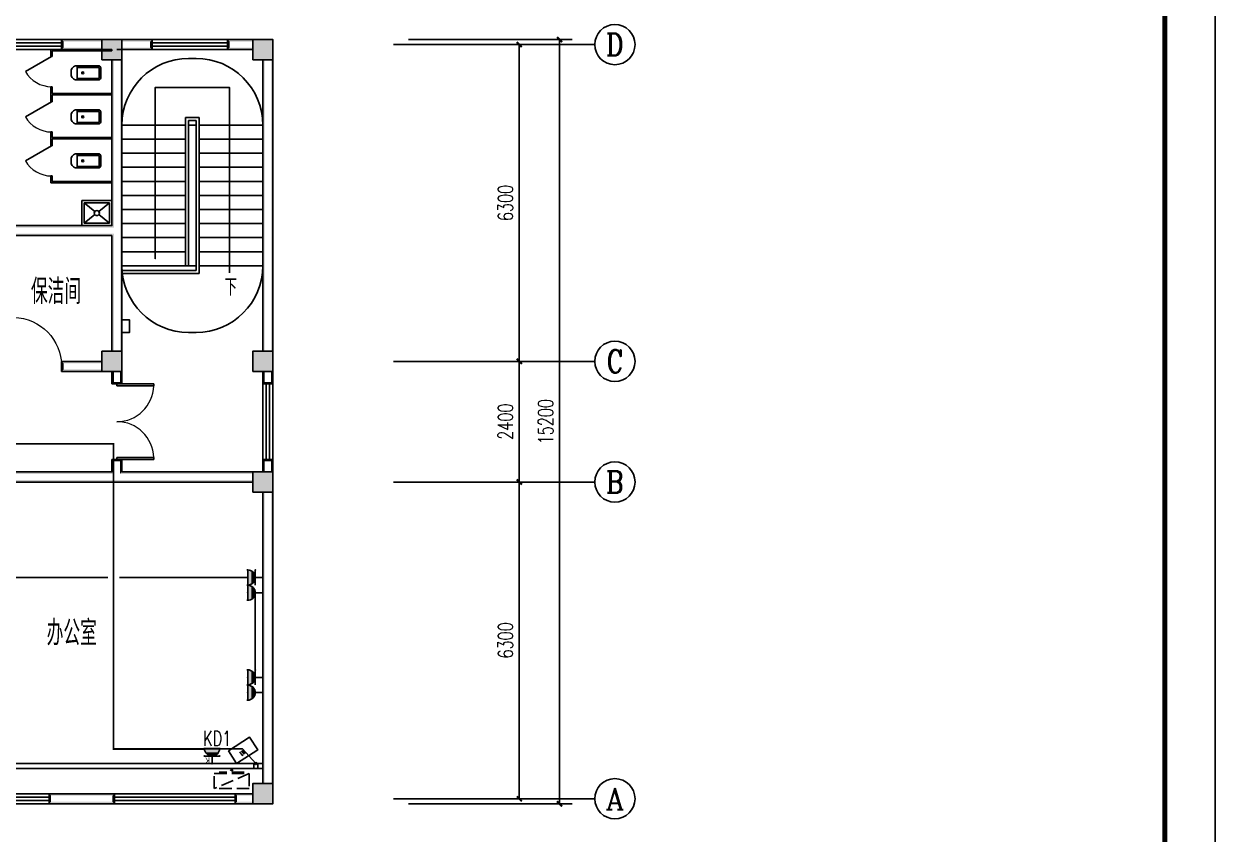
# Model space of a CAD drawing. Extents: x 6250600 to 6678662, y -692028 to -290561.
# Drawn here: x 6367433 to 6391120, y -543052 to -526933 of the extents above; entities that cross this region are included whole.
import ezdxf
from ezdxf.enums import TextEntityAlignment as Align

# ---------------------------------------------------------------- set-up
doc = ezdxf.new("R2010")
doc.units = 0
doc.header["$LTSCALE"] = 1000
doc.header["$MEASUREMENT"] = 0
doc.linetypes.add('DASH', pattern=[0.35, 0.25, -0.1])
doc.layers.get('0').update_dxf_attribs({"linetype": 'CONTINUOUS'})
doc.layers.get('Defpoints').update_dxf_attribs({"linetype": 'CONTINUOUS'})
for name, color, linetype in [('AXIS_TEXT', 7, 'CONTINUOUS'), ('EQUIP-插座', 3, 'CONTINUOUS'), ('PUB_HATCH', 8, 'CONTINUOUS'), ('PUB_TITLE', 4, 'CONTINUOUS'), ('TEL_TEXT', 7, 'CONTINUOUS'), ('WIRE-照明', 1, 'CONTINUOUS'), ('建筑底图', 251, 'CONTINUOUS')]:
    doc.layers.add(name, color=color, linetype=linetype)
doc.styles.add('_TCH_AXIS', font='COMPLEX', dxfattribs={"bigfont": 'GBCBIG'})
doc.styles.add('_TCH_DIM', font='SIMPLEX', dxfattribs={"bigfont": 'GBCBIG'})
doc.styles.add('_TCH_DIM_T3', font='SIMPLEX', dxfattribs={"width": 0.705882, "bigfont": 'GBCBIG'})
doc.styles.add('_TCH_LABEL', font='COMPLEX', dxfattribs={"bigfont": 'GBCBIG'})
doc.styles.add('_TEL_DIM', font='sceie.shx', dxfattribs={"width": 0.8, "height": 3.5, "bigfont": 'sceic.shx'})
doc.styles.add('COMPLEX', font='COMPLEX')
doc.styles.add('DIM_FONT', font='SIMPLEX', dxfattribs={"width": 0.7, "bigfont": 'GBCBIG'})
doc.styles.add('schuco', font='sceie.shx', dxfattribs={"width": 0.7, "bigfont": 'sceic.shx'})
doc.dimstyles.new('_TCH_ARCH&&100', dxfattribs={"dimtxt": 297.5, "dimasz": 100, "dimexe": 250, "dimexo": 300, "dimgap": 126.25, "dimtad": 1, "dimdec": 0, "dimzin": 0, "dimdsep": 46, "dimtxsty": '_TCH_DIM_T3', "dimblk": 'ARCHTICK', "dimcen": 0.09, "dimclrt": 7, "dimazin": 2, "dimtfac": 1, "dimtdec": 0, "dimtix": 1, "dimtmove": 2, "dimatfit": 3, "dimfxl": 0, "dimtolj": 1, "dimtzin": 0, "dimarcsym": 0})

# ---------------------------------------------------------------- blocks, each defined once
blk = doc.blocks.new('$equip$00001848')
for p, q in [((-0.5, 1.05), (-0.5, 1)), ((-0.5, 1), (0.5, 1)), ((0.5, 1.05), (0.5, 1)), ((0.513, 1.05), (0.513, 1)), ((0.513, 1), (1.513, 1)), ((1.513, 1.05), (1.513, 1)), ((0, 0.5), (0, 0)), ((1.513, 0.5), (0.513, 0.5)), ((1.013, 0.5), (1.013, 0))]:
    blk.add_line(p, q)
for centre in [(0, 1), (1.013, 1)]:
    blk.add_arc(centre, 0.5, 180, 0)
for p in [(0, 1), (1.013, 1), (0, 0), (1.013, 0), (1.513, 0.5)]:
    blk.add_point(p)
for points in [[(0.433, 0.75), (-0.433, 0.75), (0.5, 1), (-0.5, 1)], [(1.446, 0.75), (0.58, 0.75), (1.513, 1), (0.513, 1)], [(0.25, 0.567), (-0.25, 0.567), (0.433, 0.75), (-0.433, 0.75)], [(0, 0.5), (0, 0.5), (0.25, 0.567), (-0.25, 0.567)], [(1.263, 0.567), (0.763, 0.567), (1.446, 0.75), (0.58, 0.75)], [(1.013, 0.5), (1.013, 0.5), (1.263, 0.567), (0.763, 0.567)]]:
    blk.add_solid(points)
at = {"layer": 'TEL_TEXT', "style": '_TEL_DIM', "flags": 1}
blk.add_attdef('A', text='', height=0.00002, dxfattribs=at).set_placement((0, 0), align=Align.MIDDLE_CENTER)
blk = doc.blocks.new('$equip$00001765')
for p, q in [((0, 0.55), (0, 1.05)), ((0.5, 0.55), (-0.5, 0.55)), ((-0.5, 0.05), (0.5, 0.05)), ((-0.5, 0), (-0.5, 0.05)), ((0.5, 0), (0.5, 0.05))]:
    blk.add_line(p, q)
blk.add_arc((0, 0.05), 0.5, 0, 180)
for p in [(0, 1.05), (-0.5, 0.55), (0, 0.05), (0.5, 0.55)]:
    blk.add_point(p)
for points in [[(0.433, 0.3), (-0.433, 0.3), (0.5, 0.05), (-0.5, 0.05)], [(0.25, 0.483), (-0.25, 0.483), (0.433, 0.3), (-0.433, 0.3)], [(0, 0.55), (0, 0.55), (0.25, 0.483), (-0.25, 0.483)]]:
    blk.add_solid(points)
at = {"color": 7, "style": '_TEL_DIM'}
blk.add_attdef('$TEXT$', text='', height=0.4, dxfattribs=at).set_placement((0.295, 0.837), align=Align.MIDDLE_CENTER)
at = {"color": 7, "style": '_TEL_DIM', "flags": 1}
blk.add_attdef('A', text='', height=0.00002, dxfattribs=at).set_placement((0, 0), align=Align.MIDDLE_CENTER)
blk = doc.blocks.new('_AXISO')
blk.add_circle((0, 0), 0.5)
at = {"layer": 'AXIS_TEXT', "style": 'COMPLEX', "width": 1.041667}
blk.add_attdef('A', text='', height=0.56, dxfattribs=at).set_placement((-0.25, -0.28), (0.25, -0.28), align=Align.FIT)
blk = doc.blocks.new('_LV12')
for p, q in [((-250, -50), (-39, -219)), ((39, -219), (250, -50)), ((-250, -450), (-39, -281)), ((39, -281), (250, -450))]:
    blk.add_line(p, q)
for points in [[(300, -500), (300, 0), (-300, 0), (-300, -500)], [(250, -450), (250, -50), (-250, -50), (-250, -450)]]:
    blk.add_lwpolyline(points, close=True)
blk.add_circle((0, -250), 50)
blk = doc.blocks.new('$lvtry$00000200')
at = {"color": 0}
for p, q in [((-110, -40), (-110, -470)), ((100, -30), (-100, -30)), ((110, -470), (110, -40))]:
    blk.add_line(p, q, dxfattribs=at)
blk.add_lwpolyline([(100, 0), (-100, 0, 0.414214), (-140, -40), (-140, -480, 0.414214), (-30, -590), (30, -590, 0.414214), (140, -480), (140, -40, 0.414214)], format="xyb", close=True, dxfattribs=at)
blk.add_lwpolyline([(140, -470), (-140, -470)], dxfattribs=at)
blk.add_circle((0, -359), 20, dxfattribs=at)
for centre, start, end in [((-100, -40), 90, 180), ((100, -40), 0, 90)]:
    blk.add_arc(centre, 10, start, end, dxfattribs=at)
for p in [(0, 0), (0, -359)]:
    blk.add_point(p, dxfattribs=at)
blk = doc.blocks.new('$TCHSYS$APDOOR2D')
blk.add_line((0.5, 0), (0, 0.866))
at = {"lineweight": 13}
blk.add_arc((0.5, 0), 1, 120, 180, dxfattribs=at)
blk = doc.blocks.new('A$C2E081725')
at = {"linetype": 'DASH'}
for p, q in [((700, 94), (0, 394)), ((600, 64), (100, 64)), ((138, 94), (138, 64)), ((350, 8), (327, 39)), ((350, 49), (350, 0)), ((350, 8), (373, 39)), ((563, 94), (563, 64))]:
    blk.add_line(p, q, dxfattribs=at)
blk.add_lwpolyline([(0, 394), (0, 94), (700, 94), (700, 394)], close=True, dxfattribs=at)
blk = doc.blocks.new('_ArchTick')
at = {"color": 0, "linetype": 'ByBlock', "const_width": 0.4}
blk.add_lwpolyline([(-0.5, -0.5), (0.5, 0.5)], dxfattribs=at)
blk = doc.blocks.new('*D353')
at = {"layer": 'Defpoints', "color": 0, "transparency": 16777216}
for p in [(6374784, -527247), (6378084, -527247), (6374784, -542447)]:
    blk.add_point(p, dxfattribs=at)
at = {"layer": '建筑底图', "color": 0, "lineweight": -2, "transparency": 16777216}
for p, q in [((6375084, -527247), (6378334, -527247)), ((6378084, -542447), (6378084, -527247)), ((6375084, -542447), (6378334, -542447))]:
    blk.add_line(p, q, dxfattribs=at)
at = {"layer": '建筑底图', "color": 0, "lineweight": -2, "transparency": 16777216, "xscale": 100, "yscale": 100, "zscale": 100}
for p, rotation in [((6378084, -527247), 90), ((6378084, -542447), 270)]:
    blk.add_blockref('_ArchTick', p, dxfattribs=dict(at, rotation=rotation))
at = {"layer": '建筑底图', "color": 7, "transparency": 16777216, "insert": (6377809, -534847), "char_height": 297.5, "attachment_point": 5, "rotation": 90, "style": '_TCH_DIM_T3'}
blk.add_mtext('\\A1;15200', dxfattribs=at)
blk = doc.blocks.new('*D354')
at = {"layer": 'Defpoints', "color": 0, "transparency": 16777216}
for p in [(6374784, -536047), (6377284, -536047), (6374784, -542347)]:
    blk.add_point(p, dxfattribs=at)
at = {"layer": '建筑底图', "color": 0, "lineweight": -2, "transparency": 16777216}
for p, q in [((6375084, -536047), (6377534, -536047)), ((6377284, -542347), (6377284, -536047)), ((6375084, -542347), (6377534, -542347))]:
    blk.add_line(p, q, dxfattribs=at)
at = {"layer": '建筑底图', "color": 0, "lineweight": -2, "transparency": 16777216, "xscale": 100, "yscale": 100, "zscale": 100}
for p, rotation in [((6377284, -536047), 90), ((6377284, -542347), 270)]:
    blk.add_blockref('_ArchTick', p, dxfattribs=dict(at, rotation=rotation))
at = {"layer": '建筑底图', "color": 7, "transparency": 16777216, "insert": (6377009, -539197), "char_height": 297.5, "attachment_point": 5, "rotation": 90, "style": '_TCH_DIM_T3'}
blk.add_mtext('\\A1;6300', dxfattribs=at)
blk = doc.blocks.new('*D355')
at = {"layer": 'Defpoints', "color": 0, "transparency": 16777216}
for p in [(6374784, -533647), (6377284, -533647), (6374784, -536047)]:
    blk.add_point(p, dxfattribs=at)
at = {"layer": '建筑底图', "color": 0, "lineweight": -2, "transparency": 16777216}
for p, q in [((6375084, -533647), (6377534, -533647)), ((6377284, -536047), (6377284, -533647)), ((6375084, -536047), (6377534, -536047))]:
    blk.add_line(p, q, dxfattribs=at)
at = {"layer": '建筑底图', "color": 0, "lineweight": -2, "transparency": 16777216, "xscale": 100, "yscale": 100, "zscale": 100}
for p, rotation in [((6377284, -533647), 90), ((6377284, -536047), 270)]:
    blk.add_blockref('_ArchTick', p, dxfattribs=dict(at, rotation=rotation))
at = {"layer": '建筑底图', "color": 7, "transparency": 16777216, "insert": (6377009, -534847), "char_height": 297.5, "attachment_point": 5, "rotation": 90, "style": '_TCH_DIM_T3'}
blk.add_mtext('\\A1;2400', dxfattribs=at)
blk = doc.blocks.new('*D356')
at = {"layer": 'Defpoints', "color": 0, "transparency": 16777216}
for p in [(6374784, -527347), (6377284, -527347), (6374784, -533647)]:
    blk.add_point(p, dxfattribs=at)
at = {"layer": '建筑底图', "color": 0, "lineweight": -2, "transparency": 16777216}
for p, q in [((6375084, -527347), (6377534, -527347)), ((6377284, -533647), (6377284, -527347)), ((6375084, -533647), (6377534, -533647))]:
    blk.add_line(p, q, dxfattribs=at)
at = {"layer": '建筑底图', "color": 0, "lineweight": -2, "transparency": 16777216, "xscale": 100, "yscale": 100, "zscale": 100}
for p, rotation in [((6377284, -527347), 90), ((6377284, -533647), 270)]:
    blk.add_blockref('_ArchTick', p, dxfattribs=dict(at, rotation=rotation))
at = {"layer": '建筑底图', "color": 7, "transparency": 16777216, "insert": (6377009, -530497), "char_height": 297.5, "attachment_point": 5, "rotation": 90, "style": '_TCH_DIM_T3'}
blk.add_mtext('\\A1;6300', dxfattribs=at)
blk = doc.blocks.new('$DorLib2D$00000002')
for p, q in [((-0.5, 0), (-0.5, 0.4875)), ((-0.475, 0.4875), (-0.5, 0.4875)), ((-0.475, 0), (-0.475, 0.4875)), ((0.475, 0), (0.475, 0.4875)), ((0.475, 0.4875), (0.5, 0.4875)), ((0.5, 0), (0.5, 0.4875)), ((-0.5, 0), (-0.475, 0)), ((0.5, 0), (0.475, 0))]:
    blk.add_line(p, q)
at = {"lineweight": 13}
for centre, start, end in [((-0.4875, 0), 0, 88.53072), ((0.4875, 0), 91.46928, 180)]:
    blk.add_arc(centre, 0.4875, start, end, dxfattribs=at)
blk = doc.blocks.new('_FZH')
blk.add_lwpolyline([(-0.5, -0.5), (0.5, -0.5), (0.5, 0.5), (-0.5, 0.5)], close=True)
at = {"layer": 'PUB_HATCH'}
blk.add_solid([(-0.5, -0.5), (0.5, -0.5), (-0.5, 0.5), (0.5, 0.5)], dxfattribs=at)
blk = doc.blocks.new('$DorLib2D$00000001')
for p, q in [((0.45, 0.975), (0.5, 0.975)), ((0.45, 0), (0.45, 0.975)), ((0.5, 0), (0.5, 0.975)), ((0.5, 0), (0.45, 0))]:
    blk.add_line(p, q)
at = {"lineweight": 13}
blk.add_arc((0.475, 0), 0.975, 91.4693, 180, dxfattribs=at)
blk = doc.blocks.new('$WINLIB2D$00000001')
at = {"color": 0}
for points in [[(-0.5, 0.5), (-0.5, -0.5)], [(-0.5, 0.5), (0.5, 0.5)], [(0.5, -0.5), (0.5, 0.5)], [(0.5, 0.1667), (-0.5, 0.1667)], [(0.5, -0.1667), (-0.5, -0.1667)], [(-0.5, -0.5), (0.5, -0.5)]]:
    blk.add_lwpolyline(points, dxfattribs=at)
blk = doc.blocks.new('$TCHSYS$WIN2D')
for p, q in [((-0.5, 0.5), (0.5, 0.5)), ((-0.5, 0.5), (-0.5, -0.5)), ((0.5, 0.5), (0.5, -0.5)), ((0.5, 0.167), (-0.5, 0.167)), ((0.5, -0.167), (-0.5, -0.167)), ((-0.5, -0.5), (0.5, -0.5))]:
    blk.add_line(p, q)

msp = doc.modelspace()

# ---------------------------------------------------------------- hatches: boundary and pattern name
at = {"layer": '建筑底图'}
for points in [[(6368984.5, -527286.7), (6368984.5, -527246.7), (6368184.5, -527246.7), (6368224.5, -527286.7)], [(6368184.5, -527246.7), (6368184.5, -527446.7), (6368224.5, -527406.7), (6368224.5, -527286.7)], [(6369384.5, -527246.7), (6368984.5, -527246.7), (6369024.5, -527286.7), (6369344.5, -527286.7)], [(6368984.5, -527246.7), (6368984.5, -527646.7), (6369024.5, -527606.7), (6369024.5, -527286.7)], [(6369384.5, -527646.7), (6369384.5, -527246.7), (6369344.5, -527286.7), (6369344.5, -527606.7)], [(6369384.5, -527246.7), (6369384.5, -527286.7), (6369944.5, -527286.7), (6369984.5, -527246.7)], [(6369984.5, -527446.7), (6369984.5, -527246.7), (6369944.5, -527286.7), (6369944.5, -527406.7)], [(6371984.5, -527286.7), (6371984.5, -527246.7), (6371484.5, -527246.7), (6371524.5, -527286.7)], [(6371484.5, -527246.7), (6371484.5, -527446.7), (6371524.5, -527406.7), (6371524.5, -527286.7)], [(6372384.5, -527246.7), (6371984.5, -527246.7), (6372024.5, -527286.7), (6372344.5, -527286.7)], [(6371984.5, -527246.7), (6371984.5, -527646.7), (6372024.5, -527606.7), (6372024.5, -527286.7)], [(6372384.5, -527646.7), (6372384.5, -527246.7), (6372344.5, -527286.7), (6372344.5, -527606.7)], [(6368984.5, -527446.7), (6368984.5, -527406.7), (6368224.5, -527406.7), (6368184.5, -527446.7)], [(6369384.5, -527406.7), (6369384.5, -527446.7), (6369984.5, -527446.7), (6369944.5, -527406.7)], [(6371984.5, -527446.7), (6371984.5, -527406.7), (6371524.5, -527406.7), (6371484.5, -527446.7)], [(6368984.5, -527646.7), (6369384.5, -527646.7), (6369344.5, -527606.7), (6369024.5, -527606.7)], [(6369224.5, -527646.7), (6369184.5, -527646.7), (6369184.5, -530946.7), (6369224.5, -530986.7)], [(6369384.5, -527646.7), (6369344.5, -527646.7), (6369344.5, -531046.7), (6369384.5, -531046.7)], [(6371984.5, -527646.7), (6372384.5, -527646.7), (6372344.5, -527606.7), (6372024.5, -527606.7)], [(6372184.5, -533446.7), (6372224.5, -533446.7), (6372224.5, -527646.7), (6372184.5, -527646.7)], [(6372344.5, -533446.7), (6372384.5, -533446.7), (6372384.5, -527646.7), (6372344.5, -527646.7)], [(6369184.5, -530946.7), (6366984.5, -530946.7), (6366984.5, -530986.7), (6369224.5, -530986.7)], [(6369344.5, -533446.7), (6369384.5, -533446.7), (6369384.5, -531046.7), (6369344.5, -531046.7)], [(6369184.5, -531146.7), (6367084.5, -531146.7), (6367044.5, -531106.7), (6369224.5, -531106.7)], [(6369184.5, -533446.7), (6369224.5, -533446.7), (6369224.5, -531106.7), (6369184.5, -531146.7)], [(6368984.5, -533686.7), (6368984.5, -533646.7), (6368184.5, -533646.7), (6368224.5, -533686.7)], [(6368184.5, -533646.7), (6368184.5, -533846.7), (6368224.5, -533806.7), (6368224.5, -533686.7)], [(6369384.5, -533446.7), (6368984.5, -533446.7), (6369024.5, -533486.7), (6369344.5, -533486.7)], [(6368984.5, -533446.7), (6368984.5, -533846.7), (6369024.5, -533806.7), (6369024.5, -533486.7)], [(6369384.5, -533846.7), (6369384.5, -533446.7), (6369344.5, -533486.7), (6369344.5, -533806.7)], [(6372384.5, -533446.7), (6371984.5, -533446.7), (6372024.5, -533486.7), (6372344.5, -533486.7)], [(6371984.5, -533446.7), (6371984.5, -533846.7), (6372024.5, -533806.7), (6372024.5, -533486.7)], [(6372384.5, -533846.7), (6372384.5, -533446.7), (6372344.5, -533486.7), (6372344.5, -533806.7)], [(6368984.5, -533846.7), (6368984.5, -533806.7), (6368224.5, -533806.7), (6368184.5, -533846.7)], [(6368984.5, -533846.7), (6369384.5, -533846.7), (6369344.5, -533806.7), (6369024.5, -533806.7)], [(6369224.5, -533846.7), (6369184.5, -533846.7), (6369184.5, -534096.7), (6369224.5, -534056.7)], [(6369384.5, -533846.7), (6369344.5, -533846.7), (6369344.5, -534056.7), (6369384.5, -534096.7)], [(6371984.5, -533846.7), (6372384.5, -533846.7), (6372344.5, -533806.7), (6372024.5, -533806.7)], [(6372224.5, -533846.7), (6372184.5, -533846.7), (6372184.5, -534096.7), (6372224.5, -534056.7)], [(6372384.5, -533846.7), (6372344.5, -533846.7), (6372344.5, -534056.7), (6372384.5, -534096.7)], [(6369184.5, -534096.7), (6369384.5, -534096.7), (6369344.5, -534056.7), (6369224.5, -534056.7)], [(6372184.5, -534096.7), (6372384.5, -534096.7), (6372344.5, -534056.7), (6372224.5, -534056.7)], [(6369384.5, -535596.7), (6369184.5, -535596.7), (6369224.5, -535636.7), (6369344.5, -535636.7)], [(6369184.5, -535596.7), (6369184.5, -535846.7), (6369224.5, -535886.7), (6369224.5, -535636.7)], [(6369384.5, -535846.7), (6369384.5, -535596.7), (6369344.5, -535636.7), (6369344.5, -535886.7)], [(6372384.5, -535596.7), (6372184.5, -535596.7), (6372224.5, -535636.7), (6372344.5, -535636.7)], [(6372184.5, -535846.7), (6372224.5, -535846.7), (6372224.5, -535636.7), (6372184.5, -535596.7)], [(6372344.5, -535846.7), (6372384.5, -535846.7), (6372384.5, -535596.7), (6372344.5, -535636.7)], [(6369184.5, -535846.7), (6366084.5, -535846.7), (6366124.5, -535886.7), (6369224.5, -535886.7)], [(6366084.5, -536046.7), (6369284.5, -536046.7), (6369284.5, -536006.7), (6366124.5, -536006.7)], [(6371984.5, -536046.7), (6371984.5, -536006.7), (6369284.5, -536006.7), (6369284.5, -536046.7)], [(6371984.5, -535886.7), (6371984.5, -535846.7), (6369384.5, -535846.7), (6369344.5, -535886.7)], [(6372384.5, -535846.7), (6371984.5, -535846.7), (6372024.5, -535886.7), (6372344.5, -535886.7)], [(6371984.5, -535846.7), (6371984.5, -536246.7), (6372024.5, -536206.7), (6372024.5, -535886.7)], [(6372384.5, -536246.7), (6372384.5, -535846.7), (6372344.5, -535886.7), (6372344.5, -536206.7)], [(6371984.5, -536246.7), (6372384.5, -536246.7), (6372344.5, -536206.7), (6372024.5, -536206.7)], [(6372184.5, -542046.7), (6372224.5, -542046.7), (6372224.5, -536246.7), (6372184.5, -536246.7)], [(6372344.5, -542046.7), (6372384.5, -542046.7), (6372384.5, -536246.7), (6372344.5, -536246.7)], [(6372384.5, -542046.7), (6371984.5, -542046.7), (6372024.5, -542086.7), (6372344.5, -542086.7)], [(6371984.5, -542046.7), (6371984.5, -542446.7), (6372024.5, -542406.7), (6372024.5, -542086.7)], [(6372384.5, -542446.7), (6372384.5, -542046.7), (6372344.5, -542086.7), (6372344.5, -542406.7)], [(6368584.5, -542246.7), (6367934.5, -542246.7), (6367974.5, -542286.7), (6368584.5, -542286.7)], [(6367934.5, -542246.7), (6367934.5, -542446.7), (6367974.5, -542406.7), (6367974.5, -542286.7)], [(6367934.5, -542446.7), (6368584.5, -542446.7), (6368584.5, -542406.7), (6367974.5, -542406.7)], [(6369234.5, -542246.7), (6368584.5, -542246.7), (6368584.5, -542286.7), (6369194.5, -542286.7)], [(6368584.5, -542446.7), (6369234.5, -542446.7), (6369194.5, -542406.7), (6368584.5, -542406.7)], [(6369234.5, -542446.7), (6369234.5, -542246.7), (6369194.5, -542286.7), (6369194.5, -542406.7)], [(6371984.5, -542286.7), (6371984.5, -542246.7), (6371634.5, -542246.7), (6371674.5, -542286.7)], [(6371634.5, -542246.7), (6371634.5, -542446.7), (6371674.5, -542406.7), (6371674.5, -542286.7)], [(6371984.5, -542446.7), (6371984.5, -542406.7), (6371674.5, -542406.7), (6371634.5, -542446.7)], [(6371984.5, -542446.7), (6372384.5, -542446.7), (6372344.5, -542406.7), (6372024.5, -542406.7)]]:
    msp.add_hatch(color=256, dxfattribs=at).paths.add_polyline_path(points)

# ---------------------------------------------------------------- linework, layer by layer
at = {"layer": 'PUB_TITLE', "color": 4}
msp.add_lwpolyline([(6331719.6, -557900.9), (6391119.6, -557900.9), (6391119.6, -515900.9), (6331719.6, -515900.9)], close=True, dxfattribs=at)
at = {"layer": 'PUB_TITLE', "color": 4, "const_width": 100}
msp.add_lwpolyline([(6334219.6, -556900.9), (6390119.6, -556900.9), (6390119.6, -516900.9), (6334219.6, -516900.9)], close=True, dxfattribs=at)
at = {"layer": 'WIRE-照明', "color": 1, "const_width": 35}
for points in [[(6371024.9, -541356.8), (6369217.8, -541356.8), (6369217.8, -535285.9), (6355266.5, -535285.9), (6355266.5, -532426.7)], [(6369105.3, -537946.1), (6365601.5, -537946.1)], [(6371884.5, -537946.1), (6369330.3, -537946.1)], [(6372034.5, -539783), (6372034.5, -538250)]]:
    msp.add_lwpolyline(points, dxfattribs=at)
at = {"layer": '建筑底图'}
for p, q in [((6368984.5, -527246.7), (6368184.5, -527246.7)), ((6368184.5, -527246.7), (6368184.5, -527446.7)), ((6369984.5, -527246.7), (6369384.5, -527246.7)), ((6369984.5, -527446.7), (6369984.5, -527246.7)), ((6371984.5, -527246.7), (6371484.5, -527246.7)), ((6371484.5, -527246.7), (6371484.5, -527446.7)), ((6369184.5, -527446.7), (6367972, -527446.7)), ((6367972, -527446.7), (6367972, -527584.2)), ((6369184.5, -527471.7), (6367997, -527471.7)), ((6367997, -527584.2), (6367997, -527471.7)), ((6368184.5, -527446.7), (6368984.5, -527446.7)), ((6369184.5, -527471.7), (6369184.5, -527446.7)), ((6371984.5, -527446.7), (6369284.5, -527446.7)), ((6369384.5, -527446.7), (6369984.5, -527446.7)), ((6371984.5, -527446.7), (6369384.5, -527446.7)), ((6369384.5, -527446.7), (6369384.5, -528946.7)), ((6371484.5, -527446.7), (6371984.5, -527446.7)), ((6374784.5, -527346.7), (6378784.5, -527346.7)), ((6367972, -527584.2), (6367997, -527584.2)), ((6369184.5, -530946.7), (6369184.5, -527646.7)), ((6369384.5, -531046.7), (6369384.5, -527646.7)), ((6370709.5, -527621.7), (6370859.5, -527621.7)), ((6372184.5, -528846.7), (6372184.5, -527646.7)), ((6372184.5, -527646.7), (6372184.5, -533446.7)), ((6372184.5, -528946.7), (6372184.5, -527646.7)), ((6372384.5, -527646.7), (6372384.5, -533446.7)), ((6367972, -528184.2), (6367972, -528334.2)), ((6367997, -528184.2), (6367972, -528184.2)), ((6367997, -528321.7), (6367997, -528184.2)), ((6367972, -528334.2), (6367972, -528484.2)), ((6369184.5, -528321.7), (6367997, -528321.7)), ((6367997, -528484.2), (6367997, -528346.7)), ((6369184.5, -528346.7), (6367997, -528346.7)), ((6369184.5, -528346.7), (6369184.5, -528321.7)), ((6367972, -528484.2), (6367997, -528484.2)), ((6370649.5, -531746.7), (6370649.5, -528796.7)), ((6370649.5, -528796.7), (6370919.5, -528796.7)), ((6370709.5, -531746.7), (6370709.5, -528856.7)), ((6370709.5, -528856.7), (6370859.5, -528856.7)), ((6370859.5, -528856.7), (6370859.5, -531836.7)), ((6370919.5, -528796.7), (6370919.5, -531896.7)), ((6367972, -529084.2), (6367972, -529209.2)), ((6367997, -529084.2), (6367972, -529084.2)), ((6367997, -529196.7), (6367997, -529084.2)), ((6369384.5, -531746.7), (6369384.5, -528946.7)), ((6369384.5, -528946.7), (6370649.5, -528946.7)), ((6369384.5, -528946.7), (6370649.5, -528946.7)), ((6370709.5, -531746.7), (6370709.5, -528946.7)), ((6370709.5, -528946.7), (6370859.5, -528946.7)), ((6370859.5, -528946.7), (6370859.5, -531746.7)), ((6372184.5, -528946.7), (6370919.5, -528946.7)), ((6370919.5, -528946.7), (6372184.5, -528946.7)), ((6372184.5, -528946.7), (6372184.5, -531746.7)), ((6367972, -529209.2), (6367972, -529359.2)), ((6367972, -529359.2), (6367997, -529359.2)), ((6369184.5, -529196.7), (6367997, -529196.7)), ((6367997, -529359.2), (6367997, -529221.7)), ((6369184.5, -529221.7), (6367997, -529221.7)), ((6369184.5, -529221.7), (6369184.5, -529196.7)), ((6369384.5, -529226.7), (6370649.5, -529226.7)), ((6372184.5, -529226.7), (6370919.5, -529226.7)), ((6369384.5, -529506.7), (6370649.5, -529506.7)), ((6372184.5, -529506.7), (6370919.5, -529506.7)), ((6369384.5, -529786.7), (6370649.5, -529786.7)), ((6372184.5, -529786.7), (6370919.5, -529786.7)), ((6367972, -529959.2), (6367972, -530096.7)), ((6367997, -529959.2), (6367972, -529959.2)), ((6369184.5, -530096.7), (6367972, -530096.7)), ((6367997, -530071.7), (6367997, -529959.2)), ((6369184.5, -530071.7), (6367997, -530071.7)), ((6369184.5, -530096.7), (6369184.5, -530071.7)), ((6369384.5, -530066.7), (6370649.5, -530066.7)), ((6372184.5, -530066.7), (6370919.5, -530066.7)), ((6369384.5, -530346.7), (6370649.5, -530346.7)), ((6372184.5, -530346.7), (6370919.5, -530346.7)), ((6369384.5, -530626.7), (6370649.5, -530626.7)), ((6372184.5, -530626.7), (6370919.5, -530626.7)), ((6369184.5, -530946.7), (6366984.5, -530946.7)), ((6369384.5, -530906.7), (6370649.5, -530906.7)), ((6369384.5, -533446.7), (6369384.5, -531046.7)), ((6372184.5, -530906.7), (6370919.5, -530906.7)), ((6369184.5, -531146.7), (6367084.5, -531146.7)), ((6369184.5, -533446.7), (6369184.5, -531146.7)), ((6369384.5, -531186.7), (6370649.5, -531186.7)), ((6372184.5, -531186.7), (6370919.5, -531186.7)), ((6369384.5, -531466.7), (6370649.5, -531466.7)), ((6372184.5, -531466.7), (6370919.5, -531466.7)), ((6369384.5, -531746.7), (6370649.5, -531746.7)), ((6370649.5, -531746.7), (6370709.5, -531746.7)), ((6370649.5, -531746.7), (6370709.5, -531746.7)), ((6370709.5, -531746.7), (6370859.5, -531746.7)), ((6372184.5, -531746.7), (6370919.5, -531746.7)), ((6370859.5, -531836.7), (6369384.5, -531836.7)), ((6369384.5, -531896.7), (6369384.5, -531836.7)), ((6370919.5, -531896.7), (6369384.5, -531896.7)), ((6370709.5, -533071.8), (6370859.5, -533071.8)), ((6368984.5, -533646.7), (6368184.5, -533646.7)), ((6368184.5, -533646.7), (6368184.5, -533846.7)), ((6374784.5, -533646.7), (6378784.5, -533646.7)), ((6368184.5, -533846.7), (6368984.5, -533846.7)), ((6369184.5, -533846.7), (6369184.5, -534096.7)), ((6369384.5, -534096.7), (6369384.5, -533846.7)), ((6372184.5, -533846.7), (6372184.5, -534096.7)), ((6372384.5, -534096.7), (6372384.5, -533846.7)), ((6369184.5, -534096.7), (6369384.5, -534096.7)), ((6372184.5, -534096.7), (6372384.5, -534096.7)), ((6369384.5, -535596.7), (6369184.5, -535596.7)), ((6369184.5, -535596.7), (6369184.5, -535846.7)), ((6369384.5, -535846.7), (6369384.5, -535596.7)), ((6372384.5, -535596.7), (6372184.5, -535596.7)), ((6372184.5, -535596.7), (6372184.5, -535846.7)), ((6372384.5, -535846.7), (6372384.5, -535596.7)), ((6369184.5, -535846.7), (6366084.5, -535846.7)), ((6369384.5, -535846.7), (6371984.5, -535846.7)), ((6366084.5, -536046.7), (6369284.5, -536046.7)), ((6369284.5, -536046.7), (6371984.5, -536046.7)), ((6372184.5, -536246.7), (6372184.5, -542046.7)), ((6372384.5, -536246.7), (6372384.5, -542046.7)), ((6374784.5, -536046.7), (6378784.5, -536046.7)), ((6364984.5, -541646.7), (6368484.5, -541646.7)), ((6368484.5, -541646.7), (6372184.5, -541646.7)), ((6364984.5, -541746.7), (6368484.5, -541746.7)), ((6368484.5, -541746.7), (6372184.5, -541746.7)), ((6368584.5, -542246.7), (6367934.5, -542246.7)), ((6367934.5, -542246.7), (6367934.5, -542446.7)), ((6369234.5, -542246.7), (6368584.5, -542246.7)), ((6369234.5, -542446.7), (6369234.5, -542246.7)), ((6371984.5, -542246.7), (6371634.5, -542246.7)), ((6371634.5, -542246.7), (6371634.5, -542446.7)), ((6374784.5, -542346.7), (6378784.5, -542346.7)), ((6367934.5, -542446.7), (6368584.5, -542446.7)), ((6368584.5, -542446.7), (6369234.5, -542446.7)), ((6371634.5, -542446.7), (6371984.5, -542446.7))]:
    msp.add_line(p, q, dxfattribs=at)
for points in [[(6371522, -531886.7), (6371522, -528196.7), (6370047, -528196.7), (6370047, -531606.7), (6370047, -531306.7)], [(6369384.5, -532821.7), (6369534.5, -532821.7), (6369534.5, -533071.7), (6369384.5, -533071.7)], [(6370901.8, -541356.8), (6371782.9, -541356.8), (6372044.5, -541646.7)]]:
    msp.add_lwpolyline(points, dxfattribs=at)
for points in [[(6371501.7, -541394.3), (6371663.8, -541646.7), (6372084.5, -541376.5), (6371922.3, -541124.1)], [(6372004.5, -541746.7), (6372084.5, -541746.7), (6372084.5, -541646.7), (6372004.5, -541646.7)]]:
    msp.add_lwpolyline(points, close=True, dxfattribs=at)
msp.add_lwpolyline([(6372031.1, -541631.9, 1), (6372057.9, -541661.6, 1)], format="xyb", close=True, dxfattribs=at)
for centre, start, end in [((6370709.5, -528946.7), 90, 180), ((6370859.5, -528946.7), 360, 90), ((6370709.5, -531746.7), 180, 270), ((6370859.5, -531746.7), 270, 0)]:
    msp.add_arc(centre, 1325, start, end, dxfattribs=at)

# ---------------------------------------------------------------- block references
at = {"layer": 'EQUIP-插座', "color": 0, "xscale": 300, "yscale": 300, "zscale": 300, "rotation": 90}
for p in [(6372184.5, -538250), (6372184.5, -540236.7)]:
    msp.add_blockref('$equip$00001848', p, dxfattribs=at)
at = {"layer": 'EQUIP-插座', "color": 1, "xscale": 300, "yscale": 300, "zscale": 300, "rotation": 180}
msp.add_blockref('$equip$00001765', (6371174.6, -541333.2), dxfattribs=at).add_auto_attribs({'$TEXT$': 'K'})
at = {"layer": '建筑底图'}
ref = msp.add_blockref('_AXISO', (6379184.5, -527346.7), dxfattribs=dict(at, xscale=800, yscale=800, zscale=800))
ref.add_attrib('A', 'D', dxfattribs={"layer": 'AXIS_TEXT', "color": 0, "height": 435.3, "style": '_TCH_AXIS'}).set_placement((6379008.3, -527564.4), (6379360.7, -527564.4), align=Align.FIT)
for name, p, xscale, yscale, zscale, rotation in [('$WINLIB2D$00000001', (6366984.5, -527346.7), -2400, -200.0000044407789, -2400, 7.231655274608784e-09), ('$TCHSYS$WIN2D', (6370734.5, -527346.7), -1500, -200.000005539041, -1500, 6.713573696970343e-08), ('$TCHSYS$APDOOR2D', (6367984.5, -527884.2), -600, -600, 25, 270), ('$TCHSYS$APDOOR2D', (6367984.5, -528784.2), -600, -600, 25, 270), ('$TCHSYS$APDOOR2D', (6367984.5, -529659.2), -600, -600, 25, 270), ('$DorLib2D$00000001', (6367684.5, -533746.7), 1000, -1000, 1000, 179.9999999826926), ('$DorLib2D$00000002', (6369284.5, -534846.7), -1500, -1500, -1500, 90.00000000771503), ('$TCHSYS$WIN2D', (6372284.5, -534846.7), -1500, -199.9999982714653, -1500, 269.9999998714003), ('$WINLIB2D$00000001', (6366734.5, -542346.7), -2400, -200.0000048198272, -2400, 180.0000000469611), ('$WINLIB2D$00000001', (6370434.5, -542346.7), 2400, -200.0000067215879, 2400, 180.0000000596849)]:
    msp.add_blockref(name, p, dxfattribs=dict(at, xscale=xscale, yscale=yscale, zscale=zscale, rotation=rotation))
at = {"layer": '建筑底图', "xscale": 400, "yscale": 400, "zscale": 400}
for p in [(6369184.5, -527446.7), (6372184.5, -527446.7), (6369184.5, -533646.7), (6372184.5, -533646.7), (6372184.5, -536046.7), (6372184.5, -542246.7)]:
    msp.add_blockref('_FZH', p, dxfattribs=at)
at = {"layer": '建筑底图'}
for name, p, rotation in [('$lvtry$00000200', (6368962.4, -527909.2), 270.0000000000845), ('$lvtry$00000200', (6368962.4, -528784.2), 270.0000000000845), ('$lvtry$00000200', (6368962.4, -529659.2), 270.0000000000845), ('_LV12', (6368884.5, -530946.7), 180)]:
    msp.add_blockref(name, p, dxfattribs=dict(at, rotation=rotation))
ref = msp.add_blockref('_AXISO', (6379184.5, -533646.7), dxfattribs=dict(at, xscale=800, yscale=800, zscale=800))
ref.add_attrib('A', 'C', dxfattribs={"layer": 'AXIS_TEXT', "color": 0, "height": 455.7, "style": '_TCH_AXIS'}).set_placement((6379021.7, -533874.6), (6379347.2, -533874.6), align=Align.FIT)
ref = msp.add_blockref('_AXISO', (6379184.5, -536046.7), dxfattribs=dict(at, xscale=800, yscale=800, zscale=800))
ref.add_attrib('A', 'B', dxfattribs={"layer": 'AXIS_TEXT', "color": 0, "height": 435.3, "style": '_TCH_AXIS'}).set_placement((6379008.3, -536264.4), (6379360.7, -536264.4), align=Align.FIT)
at = {"layer": '建筑底图', "xscale": -1, "rotation": 180}
msp.add_blockref('A$C2E081725', (6371216.3, -541751.2), dxfattribs=at)
at = {"layer": '建筑底图'}
ref = msp.add_blockref('_AXISO', (6379184.5, -542346.7), dxfattribs=dict(at, xscale=800, yscale=800, zscale=800))
ref.add_attrib('A', 'A', dxfattribs={"layer": 'AXIS_TEXT', "color": 0, "height": 425.2, "style": '_TCH_AXIS'}).set_placement((6379002.3, -542559.3), (6379366.7, -542559.3), align=Align.FIT)

# ---------------------------------------------------------------- texts
for s, height, style, width, p in [('保洁间', 500, 'schuco', 0.7, (6367574.6, -532508.3)), ('办公室', 500, 'schuco', 0.7, (6367887.6, -539298.4)), ('KD1', 297.5, '_TCH_LABEL', 0.705882, (6370997.1, -541296.8))]:
    msp.add_text(s, height=height, dxfattribs=dict(at, style=style, width=width)).set_placement(p)
at = {"layer": '建筑底图', "style": '_TCH_DIM'}
msp.add_text('下', height=337.6, dxfattribs=at).set_placement((6371427, -532341.7))
at = {"layer": '建筑底图', "style": 'DIM_FONT', "width": 0.494118}
msp.add_text('LW', height=89.65, rotation=32.71669, dxfattribs=at).set_placement((6371763.4, -541492.6))

# ---------------------------------------------------------------- dimensions: what is measured, and where the dimension line sits
at = {"layer": '建筑底图'}
for p1, p2, distance, picture, middle in [((6374784.5, -542446.7), (6374784.5, -527246.7), -3300, '*D353', (6377809.5, -534846.7)), ((6374784.5, -533646.7), (6374784.5, -527346.7), -2500, '*D356', (6377009.5, -530496.7)), ((6374784.5, -536046.7), (6374784.5, -533646.7), -2500, '*D355', (6377009.5, -534846.7)), ((6374784.5, -542346.7), (6374784.5, -536046.7), -2500, '*D354', (6377009.5, -539196.7))]:
    dim = msp.add_aligned_dim(p1=p1, p2=p2, distance=distance, dimstyle='_TCH_ARCH&&100', dxfattribs=at)
    dim.commit()
    dim.dimension.update_dxf_attribs({"geometry": picture, "text_midpoint": middle})

doc.saveas('drawing.dxf')
